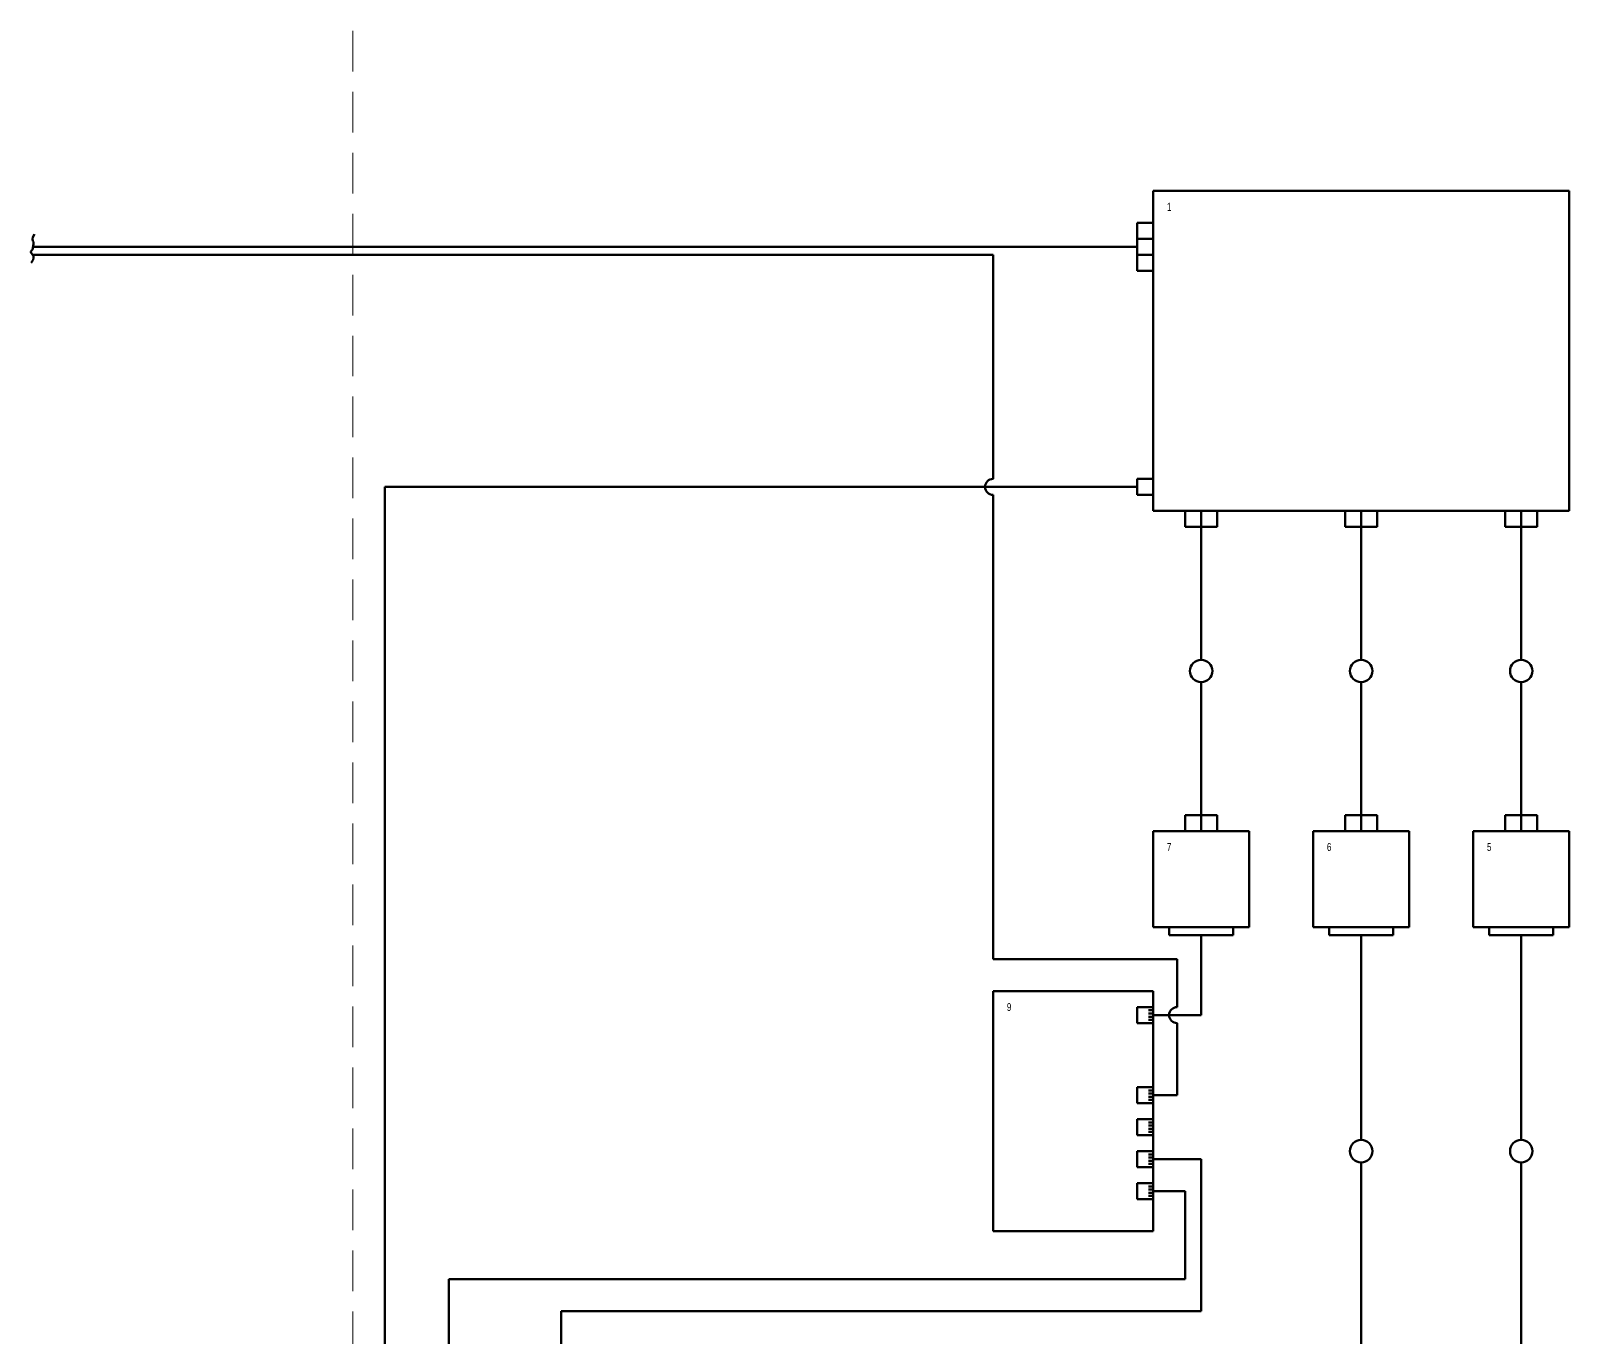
# Model space of a CAD drawing. Header units: millimetres. Extents: x -1100 to 1550, y 500 to 3600.
# Drawn here: x -1 to 960, y 2784 to 3600 of the extents above; entities that cross this region are included whole.
import ezdxf

# ---------------------------------------------------------------- set-up
doc = ezdxf.new("R2010")
doc.units = ezdxf.units.MM
doc.linetypes.add('DASHEDX2', pattern=[38.1, 25.4, -12.7])
doc.layers.add('drawing', color=7, linetype='CONTINUOUS', lineweight=50)
doc.layers.add('helper', color=2, linetype='DASHEDX2', lineweight=0)
doc.styles.get("Standard").update_dxf_attribs({"font": 'txt', "width": 0.75})

# ---------------------------------------------------------------- blocks, each defined once
blk = doc.blocks.new('power-supply')
at = {"layer": 'drawing'}
for p, q in [((-10, 0), (-10, 10)), ((-10, 10), (10, 10)), ((0, 0), (0, 10)), ((10, 10), (10, 0)), ((-30, -60), (-30, 0)), ((-30, 0), (30, 0)), ((30, 0), (30, -60)), ((30, -60), (-30, -60)), ((-20, -60), (-20, -65)), ((-20, -65), (20, -65)), ((20, -65), (20, -60))]:
    blk.add_line(p, q, dxfattribs=at)

msp = doc.modelspace()

# ---------------------------------------------------------------- linework, layer by layer
at = {"layer": 'drawing'}
for p, q in [((700, 3300), (700, 3500)), ((700, 3500), (960, 3500)), ((960, 3300), (960, 3500)), ((700, 3480), (690, 3480)), ((690, 3480), (690, 3460)), ((690, 3465), (0, 3465)), ((690, 3470), (700, 3470)), ((600, 3460), (0, 3460)), ((600, 3320), (600, 3460)), ((690, 3460), (700, 3460)), ((690, 3460), (690, 3450)), ((690, 3450), (700, 3450)), ((700, 3320), (690, 3320)), ((690, 3320), (690, 3310)), ((220, 3315), (690, 3315)), ((220, 1807), (220, 3315)), ((600, 3020), (600, 3310)), ((690, 3310), (700, 3310)), ((960, 3300), (700, 3300)), ((720, 3300), (720, 3290)), ((730, 3290), (730, 3300)), ((740, 3290), (740, 3300)), ((820, 3300), (820, 3290)), ((830, 3290), (830, 3300)), ((840, 3290), (840, 3300)), ((920, 3300), (920, 3290)), ((930, 3290), (930, 3300)), ((940, 3290), (940, 3300)), ((720, 3290), (740, 3290)), ((730, 3207), (730, 3290)), ((820, 3290), (840, 3290)), ((830, 3207), (830, 3290)), ((920, 3290), (940, 3290)), ((930, 3207), (930, 3290)), ((730, 3110), (730, 3193)), ((830, 3110), (830, 3193)), ((930, 3110), (930, 3193)), ((730, 2985), (730, 3035)), ((830, 3035), (830, 2907)), ((930, 3035), (930, 2907)), ((715, 3020), (600, 3020)), ((715, 2990), (715, 3020)), ((700, 3000), (600, 3000)), ((600, 3000), (600, 2850)), ((700, 2850), (700, 3000)), ((700, 2990), (690, 2990)), ((690, 2990), (690, 2980)), ((700, 2988), (697, 2988)), ((700, 2986), (697, 2986)), ((700, 2984), (697, 2984)), ((700, 2982), (697, 2982)), ((700, 2985), (730, 2985)), ((690, 2980), (700, 2980)), ((715, 2935), (715, 2980)), ((700, 2940), (690, 2940)), ((690, 2940), (690, 2930)), ((700, 2938), (697, 2938)), ((700, 2936), (697, 2936)), ((700, 2934), (697, 2934)), ((700, 2935), (715, 2935)), ((690, 2930), (700, 2930)), ((700, 2932), (697, 2932)), ((700, 2920), (690, 2920)), ((690, 2920), (690, 2910)), ((700, 2918), (697, 2918)), ((700, 2916), (697, 2916)), ((700, 2914), (697, 2914)), ((690, 2910), (700, 2910)), ((700, 2912), (697, 2912)), ((700, 2900), (690, 2900)), ((690, 2900), (690, 2890)), ((700, 2898), (697, 2898)), ((700, 2896), (697, 2896)), ((700, 2894), (697, 2894)), ((700, 2895), (730, 2895)), ((730, 2895), (730, 2800)), ((690, 2890), (700, 2890)), ((700, 2892), (697, 2892)), ((830, 2893), (830, 2730)), ((930, 2893), (930, 2600)), ((700, 2880), (690, 2880)), ((690, 2880), (690, 2870)), ((700, 2878), (697, 2878)), ((700, 2876), (697, 2876)), ((720, 2875), (700, 2875)), ((720, 2820), (720, 2875)), ((690, 2870), (700, 2870)), ((700, 2874), (697, 2874)), ((700, 2872), (697, 2872)), ((600, 2850), (700, 2850)), ((260, 2820), (720, 2820)), ((260, 1807), (260, 2820)), ((730, 2800), (330, 2800)), ((330, 2800), (330, 2747))]:
    msp.add_line(p, q, dxfattribs=at)
for centre in [(730, 3200), (830, 3200), (930, 3200), (830, 2900), (930, 2900)]:
    msp.add_circle(centre, 7, dxfattribs=at)
for centre in [(600, 3315), (715, 2985)]:
    msp.add_arc(centre, 5, 90, 270, dxfattribs=at)
msp.add_open_spline([(1, 3473), (-1, 3470), (1, 3468), (0, 3466), (0, 3463), (-2, 3462), (0, 3460), (1, 3458), (-1, 3455)], degree=3, dxfattribs=at)
at = {"layer": 'helper'}
msp.add_line((200, 3600), (200, 500), dxfattribs=at)

# ---------------------------------------------------------------- block references
at = {"layer": 'drawing'}
for p in [(730, 3100), (830, 3100), (930, 3100)]:
    msp.add_blockref('power-supply', p, dxfattribs=at)

# ---------------------------------------------------------------- texts
at = {"layer": 'drawing', "char_height": 5, "width": 100, "attachment_point": 5}
for s, insert in [('1', (710, 3490)), ('7', (710, 3090)), ('6', (810, 3090)), ('5', (910, 3090)), ('9', (610, 2990))]:
    msp.add_mtext(s, dxfattribs=dict(at, insert=insert))

doc.saveas('drawing.dxf')
